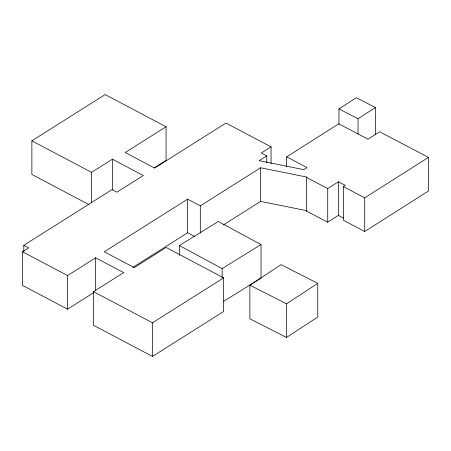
<?xml version="1.0" encoding="UTF-8"?>
<svg xmlns="http://www.w3.org/2000/svg" width="451" height="451" viewBox="0 0 451 451"><rect width="100%" height="100%" fill="white"/><g stroke="black" fill="none" stroke-linecap="round" stroke-linejoin="round"><path stroke-width="0.68" d="M249.865 285.156L281.131 264.669L317.775 283.363L317.775 316.997L286.515 337.455L249.865 318.789L249.865 285.156L286.515 303.822L317.775 283.363M338.966 124.307L338.966 108.894L356.318 97.698L375.345 107.535L375.345 134.86M358.043 134.144L358.043 118.731L375.345 107.535M200.306 233.201L200.306 205.876L260.622 167.778L307.024 177.108L306.517 177.429L306.517 211.062L327.73 222.213L327.73 188.586L338.43 181.759L345.274 185.372L343.335 186.607L343.335 220.24L364.718 231.493L428.45 191.021L428.45 157.393L379.641 131.765L367.993 139.162L338.746 123.816L286.661 156.886L286.661 166.695M327.73 222.213L338.43 215.392L338.43 181.759M364.718 231.493L364.718 197.859L428.45 157.393M89.039 204.647L31.869 174.458L31.869 140.83L105.139 94.575L166.064 126.748L166.064 160.376L154.214 167.851M166.064 126.748L125.192 152.528L154.608 168.082L225.934 123.033L271.057 146.868L271.057 163.685M23.813 251.613L23.813 245.305L112.062 189.595L116.939 192.182L143.322 175.524L112.4 159.186L91.525 172.327L91.525 202.46M93.876 292.558L67.549 309.177L22.55 285.41L22.55 251.782L28.689 247.898L23.813 245.305M200.306 205.876L187.616 199.162L104.271 251.793L134.24 267.612L166.137 247.464L223.657 277.872L223.657 311.5L152.494 356.425L93.515 325.289L93.515 291.662L123.687 272.618L95.629 257.82L67.549 275.544L67.549 309.177M271.057 146.868L261.321 152.99L266.783 155.866L259.19 160.669L303.844 169.666L306.979 167.552L286.661 156.886M132.842 267.381L187.616 232.795L187.616 199.162M223.369 224.936L260.622 201.405L307.024 210.735L306.517 211.062M152.494 356.425L152.494 322.798L223.657 277.872M179.385 255.367L179.385 245.558L218.245 221.497L261.033 244.549L261.033 278.182L223.346 301.51M222.151 277.731L222.151 268.621L261.033 244.549M338.966 108.894L358.043 118.731M343.335 186.607L364.718 197.859M306.517 177.429L327.73 188.586M338.43 215.392L343.408 218.019M31.869 140.83L91.525 172.327M187.616 232.795L194.866 236.628M22.55 251.782L67.549 275.544M93.515 291.662L152.494 322.798M179.385 245.558L222.151 268.621M286.515 303.822L286.515 337.455M266.783 155.866L266.783 162.873M260.622 167.778L260.622 201.405M112.4 159.186L112.4 190.012M95.629 257.82L95.629 290.748"/></g></svg>
